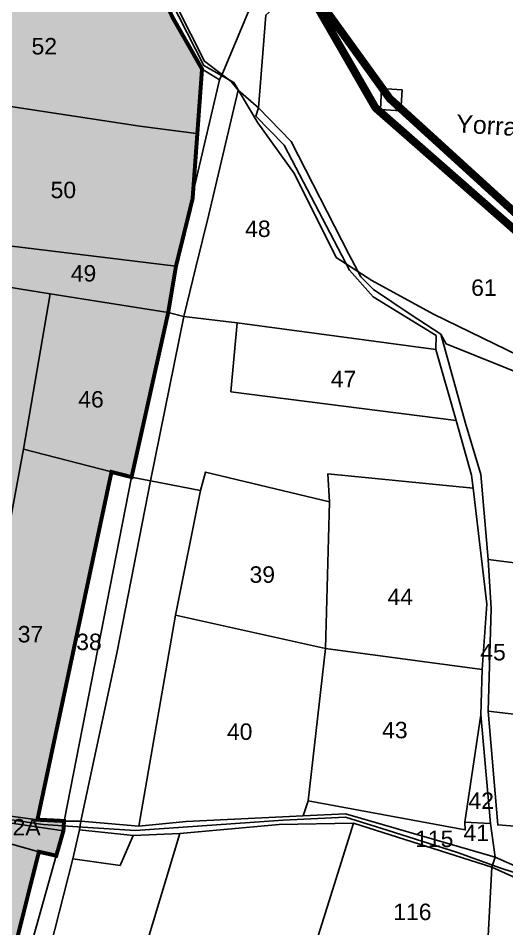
# Model space of a CAD drawing. Header units: inches. Extents: x 198958 to 218693, y 1596361 to 1611769.
# Drawn here: x 201828 to 202319, y 1603081 to 1603995 of the extents above; entities that cross this region are included whole.
import ezdxf
from ezdxf.enums import TextEntityAlignment as Align

# ---------------------------------------------------------------- set-up
doc = ezdxf.new("R2010")
doc.units = ezdxf.units.IN
doc.header["$LTSCALE"] = 15
doc.header["$MEASUREMENT"] = 0
doc.linetypes.add('ACAD_ISO02W100', pattern=[15, 12, -3])
for name, color, linetype in [('PLOT NO', 7, 'Continuous'), ('PLOTS', 7, 'Continuous'), ('PLOTS NO', 7, 'Continuous'), ('ROADS', 1, 'Continuous'), ('VILLAGE BOUNDARY STONES', 1, 'Continuous'), ('VILLAGE BOUNDAY', 5, 'Continuous'), ('WUA-11', 3, 'Continuous')]:
    doc.layers.add(name, color=color, linetype=linetype)
doc.styles.get("Standard").update_dxf_attribs({"font": 'arial.ttf'})

msp = doc.modelspace()

# ---------------------------------------------------------------- hatches: boundary and pattern name
at = {"layer": 'PLOTS NO', "true_color": 0xcd6928}
h = msp.add_hatch(color=32, dxfattribs=at)
h.dxf.hatch_style = 1
h.paths.add_polyline_path([(201272.02, 1602421.02), (201326.26, 1602566.5), (201397.42, 1602762.64), (201485.97, 1603013.52), (201537.06, 1603156.7), (201557.75, 1603224.28), (201622.73, 1603225.31), (201625.32, 1603231.92), (201648.72, 1603397.43), (201615.88, 1603401.92), (201672.76, 1603564.72), (201720.91, 1603722.79), (201773.16, 1603876.69), (201842.75, 1604089.78), (201866.37, 1604174.77), (201905.27, 1604168.77), (201929.39, 1604112.57), (201983.37, 1603995.67), (202012.89, 1603943.94), (202008.18, 1603879.08), (202003.44, 1603813.79), (201986.73, 1603746.05), (201978.92, 1603699.42), (201942.14, 1603534.33), (201921.97, 1603539.48), (201847.62, 1603190.45), (201874.32, 1603189.13), (201873.72, 1603179.33), (201866.53, 1603154.31), (201849.1, 1603158.24), (201784.25, 1602900.4), (201749.2, 1602762.57), (201721.38, 1602771.23), (201663.27, 1602786.31), (201657.44, 1602749.61), (201657.13, 1602744.34), (201684.12, 1602742.7), (201677.39, 1602651.08), (201668.61, 1602593.34), (201600.1, 1602602.88), (201553.7, 1602603.86), (201553.76, 1602616.75), (201432.1, 1602628.25), (201426.33, 1602614.93), (201437.83, 1602556.08), (201432.72, 1602454.68), (201395.11, 1602461.24), (201383.77, 1602425.83), (201309.62, 1602418.7)])

# ---------------------------------------------------------------- linework, layer by layer
at = {"layer": 'PLOTS'}
for points in [[(201918.94, 1604274.18), (201900.38, 1604238.56), (201894.42, 1604204.4), (201902.54, 1604179.49), (201905.27, 1604168.77), (201955.82, 1604053.22), (201983.37, 1603995.67), (202012.89, 1603943.94), (202030.43, 1603932.95)], [(202069.5, 1603904.96), (202049.02, 1603922.72), (202042.08, 1603931.27), (202015.42, 1603951.79), (201933.72, 1604113.33), (201898.02, 1604204.11), (201918.94, 1604274.18)], [(201874.32, 1603189.13), (201942.14, 1603534.33), (201978.92, 1603699.42), (201986.73, 1603746.05), (202030.43, 1603932.95), (202034.48, 1603941.75), (202064.61, 1604013.97), (202105.55, 1604077.03)], [(202114.19, 1604031.39), (202076.8, 1603998.13), (202069.5, 1603904.96), (202069.5, 1603904.96)], [(202012.89, 1603943.94), (202003.44, 1603813.79)], [(202049.02, 1603922.72), (202019.63, 1603797.76), (202006.83, 1603745.11), (201994.7, 1603695.37), (201961.26, 1603530.47), (201927.67, 1603359.42), (201891.13, 1603189.05), (201890.01, 1603180.36), (201883.1, 1603151.16), (201847.06, 1603009.31), (201800.59, 1602838.11), (201777.27, 1602762.15), (201790.39, 1602757.48), (201774.16, 1602643.88), (201752.53, 1602502.08), (201747.11, 1602463.63)], [(201818.44, 1603906.61), (201950.48, 1603886.49), (202009.6, 1603878.89)], [(202298.33, 1603035.71), (202303.94, 1603142.68), (202307.25, 1603152.94), (202302.49, 1603186.72), (202292.7, 1603295.73), (202294.15, 1603341.08), (202298.72, 1603406.69), (202285.02, 1603523.31), (202283.45, 1603536.21), (202268.01, 1603591.08), (202247.57, 1603662.5), (202247.9, 1603676.38), (202184.74, 1603715.42), (202161, 1603741.97), (202095.41, 1603867.35), (202066.84, 1603896.71), (202069.5, 1603904.96)], [(202069.5, 1603904.96), (202102.55, 1603871.25), (202160.3, 1603758.02), (202172.19, 1603735.45), (202185.14, 1603722.6), (202222, 1603697.9), (202252.54, 1603677.7), (202257.92, 1603668.16), (202494.28, 1603573.13), (202568.5, 1603533.84), (202634.09, 1603500.71)], [(201986.73, 1603746.05), (201805.32, 1603768.16), (201795.94, 1603728.68)], [(201716.81, 1603742.36), (201795.94, 1603728.68), (201860.32, 1603718.27), (201978.92, 1603699.42), (201994.7, 1603695.37), (202048.06, 1603689.19), (202247.57, 1603662.5)], [(201860.32, 1603718.27), (201833.51, 1603562.21), (201798.63, 1603374.46), (201793.65, 1603341.86), (201800.18, 1603340.45), (201776.55, 1603200.09)], [(202268.01, 1603591.08), (202041.9, 1603619.97), (202048.06, 1603689.19)], [(202636.5, 1603257.34), (202409.36, 1603286.6), (202300.33, 1603299.25), (202303.11, 1603402.43), (202300.25, 1603451.48), (202292.9, 1603536.94), (202277.04, 1603589.43), (202252.54, 1603677.7)], [(201833.51, 1603562.21), (201921.97, 1603539.48), (201942.14, 1603534.33), (201961.26, 1603530.47), (202011.3, 1603520.87), (202016.52, 1603539.28), (202140.89, 1603509.62), (202139.08, 1603537.59), (202285.02, 1603523.31)], [(201921.97, 1603539.48), (201847.62, 1603190.45)], [(202136.8, 1603362.17), (201986.36, 1603395.76), (202011.3, 1603520.87)], [(202140.89, 1603509.62), (202136.8, 1603362.17), (202294.15, 1603341.08)], [(202300.25, 1603451.48), (202462.73, 1603430.92)], [(201986.36, 1603395.76), (201949.35, 1603183.8)], [(202114.54, 1603194.38), (202119.61, 1603209.38), (202136.8, 1603362.17)], [(202292.7, 1603295.73), (202276.67, 1603187.92), (202302.49, 1603186.72)], [(202300.33, 1603299.25), (202309.9, 1603185.15), (202412.25, 1603177.14), (202418.32, 1603185.77), (202409.36, 1603286.6)], [(200907.98, 1603249.33), (200941.2, 1603247.37), (201073.38, 1603229.96), (201101.79, 1603227.61), (201232.91, 1603228.52), (201300.27, 1603222.13), (201350.7, 1603219.75), (201486.68, 1603226.43), (201542.38, 1603232.09), (201625.32, 1603231.92), (201673.67, 1603226.3), (201714.06, 1603216.86), (201776.55, 1603200.09), (201847.62, 1603190.45), (201874.32, 1603189.13), (201891.13, 1603189.05), (201949.35, 1603183.8), (201996.94, 1603188.58), (202114.54, 1603194.38), (202156.94, 1603196.43), (202307.25, 1603152.94), (202389.93, 1603116.4)], [(201873.72, 1603179.33), (201764.37, 1603195.46), (201706.59, 1603211.68), (201656.55, 1603222.97), (201622.73, 1603225.31), (201536.24, 1603223.57), (201438.29, 1603216.57), (201335.53, 1603213.07), (201226.4, 1603219.46), (201163.39, 1603220.95), (201090.17, 1603217.74), (201002.35, 1603234.34), (200921.89, 1603243.5), (200907.91, 1603243.61)], [(202276.67, 1603187.92), (202277.23, 1603180.21), (202119.61, 1603209.38)], [(201849.1, 1603158.24), (201759.54, 1603183.4), (201764.37, 1603195.46)], [(202778.3, 1603085.62), (202697.03, 1603093.82), (202598.97, 1603106.11), (202520.08, 1603103.26), (202448.58, 1603097.91), (202364.71, 1603117.6), (202357.4, 1603118.8), (202303.94, 1603142.68), (202164.89, 1603187.08), (202090.32, 1603185.51), (201990.45, 1603176.72), (201943.7, 1603174.5), (201890.01, 1603180.36)], [(202102.92, 1602985.99), (202124.52, 1603057.94), (202164.89, 1603187.08)], [(201873.72, 1603179.33), (201866.53, 1603154.31), (201833.16, 1603035.93), (201778.92, 1602824.68), (201765.18, 1602776.41), (201762.66, 1602762.47), (201723.68, 1602646.43), (201680.63, 1602522.1), (201660.63, 1602477), (201634.89, 1602478.12), (201631.15, 1602462.15), (201594.42, 1602471.26), (201596.95, 1602496.16), (201600.1, 1602602.88), (201668.61, 1602593.34), (201677.39, 1602651.08), (201723.68, 1602646.43)], [(201990.45, 1603176.72), (201915.58, 1602927.93), (201870.85, 1602744.69)], [(201943.7, 1603174.5), (201930.55, 1603144.39), (201883.1, 1603151.16)], [(201762.66, 1602762.47), (201749.2, 1602762.57), (201784.25, 1602900.4), (201849.1, 1603158.24), (201866.53, 1603154.31)]]:
    msp.add_lwpolyline(points, dxfattribs=at)
at = {"layer": 'ROADS'}
for points in [[(202636.77, 1603507.37), (202245.2, 1603697.81), (202183.51, 1603731.52), (202147.62, 1603754.88), (202105.86, 1603838.78), (202068.78, 1603890.05), (202044.86, 1603930.43), (202014.83, 1603947.39), (201938.95, 1604096.09), (201904.23, 1604180.35), (201896.78, 1604203.15), (201888.02, 1604221.69), (201891.05, 1604292.97), (201872.73, 1604311.53), (201799.34, 1604428.78)], [(200907.95, 1603246.84), (201001.75, 1603236.49), (201058.27, 1603227.73), (201118.67, 1603220.69), (201138.46, 1603223.63), (201279.02, 1603219.45), (201362.44, 1603214.77), (201506.48, 1603224.71), (201627.98, 1603228.28), (201682.99, 1603220.8), (201761.68, 1603201.16), (201796.2, 1603194.13), (201853.34, 1603185.71), (201898.13, 1603182.6), (201946.16, 1603179.56), (202094.36, 1603190.05), (202156.98, 1603192.95), (202198.83, 1603179.96), (202269.48, 1603157.65), (202313.02, 1603141.83), (202358.33, 1603127.07)]]:
    msp.add_lwpolyline(points, dxfattribs=at)
at = {"layer": 'VILLAGE BOUNDARY STONES'}
msp.add_lwpolyline([(202213.71, 1603922.99), (202193.26, 1603924.29), (202191.94, 1603903.33), (202212.39, 1603902.04)], close=True, dxfattribs=at)
at = {"layer": 'VILLAGE BOUNDAY', "linetype": 'ACAD_ISO02W100', "ltscale": 0.2, "const_width": 8}
for points in [[(202334.04, 1604558.51), (202239.42, 1604412.4), (202125.58, 1604396.28), (202130.86, 1604389.02), (202115.14, 1604100.51), (202116.01, 1604032.37), (202201.23, 1603914.41), (202437.03, 1603699.58)], [(202114.19, 1604031.39), (202187.02, 1603905.04), (202427.6, 1603694.14)]]:
    msp.add_lwpolyline(points, dxfattribs=at)
at = {"layer": 'WUA-11', "color": 15, "const_width": 4}
msp.add_lwpolyline([(201929.39, 1604112.57), (201983.37, 1603995.67), (202012.89, 1603943.94), (202008.18, 1603879.08), (202003.44, 1603813.79), (201986.73, 1603746.05), (201978.92, 1603699.42), (201942.14, 1603534.33), (201921.97, 1603539.48), (201847.62, 1603190.45), (201874.32, 1603189.13), (201873.72, 1603179.33), (201866.53, 1603154.31), (201849.1, 1603158.24), (201784.25, 1602900.4)], dxfattribs=at)
at = {"layer": 'WUA-11', "const_width": 3}
msp.add_lwpolyline([(201929.39, 1604112.57), (201983.37, 1603995.67), (202012.89, 1603943.94), (202008.18, 1603879.08), (202003.44, 1603813.79), (201986.73, 1603746.05), (201978.92, 1603699.42), (201942.14, 1603534.33), (201921.97, 1603539.48), (201847.62, 1603190.45), (201874.32, 1603189.13), (201873.72, 1603179.33), (201866.53, 1603154.31), (201849.1, 1603158.24), (201784.25, 1602900.4)], dxfattribs=at)

# ---------------------------------------------------------------- texts
at = {"layer": 'PLOT NO'}
for s, p in [('52', (201854.49, 1603966.81)), ('50', (201873.64, 1603822.56)), ('48', (202068.98, 1603783.59)), ('49', (201893.89, 1603738.86)), ('61', (202295.97, 1603724.52)), ('47', (202154.98, 1603632.82)), ('46', (201901.37, 1603612.42)), ('39', (202073.4, 1603436.5)), ('44', (202211.94, 1603414.05)), ('37', (201840.66, 1603376.65)), ('38', (201899.39, 1603368.92)), ('45', (202305.09, 1603358.59)), ('40', (202050.7, 1603278.82)), ('43', (202206.51, 1603280.41)), ('42', (202293.24, 1603209.51)), ('132A', (201823.9, 1603182.95)), ('41', (202288.26, 1603177.27)), ('115', (202246.07, 1603171.23)), ('116', (202224.1, 1603097.94))]:
    msp.add_text(s, height=16.5, dxfattribs=at).set_placement(p, align=Align.MIDDLE_CENTER)
at = {"layer": 'PLOTS NO'}
msp.add_text('Yorramant Gunta', height=18, rotation=356.38964, dxfattribs=at).set_placement((202267.62, 1603880.45))

doc.saveas('drawing.dxf')
